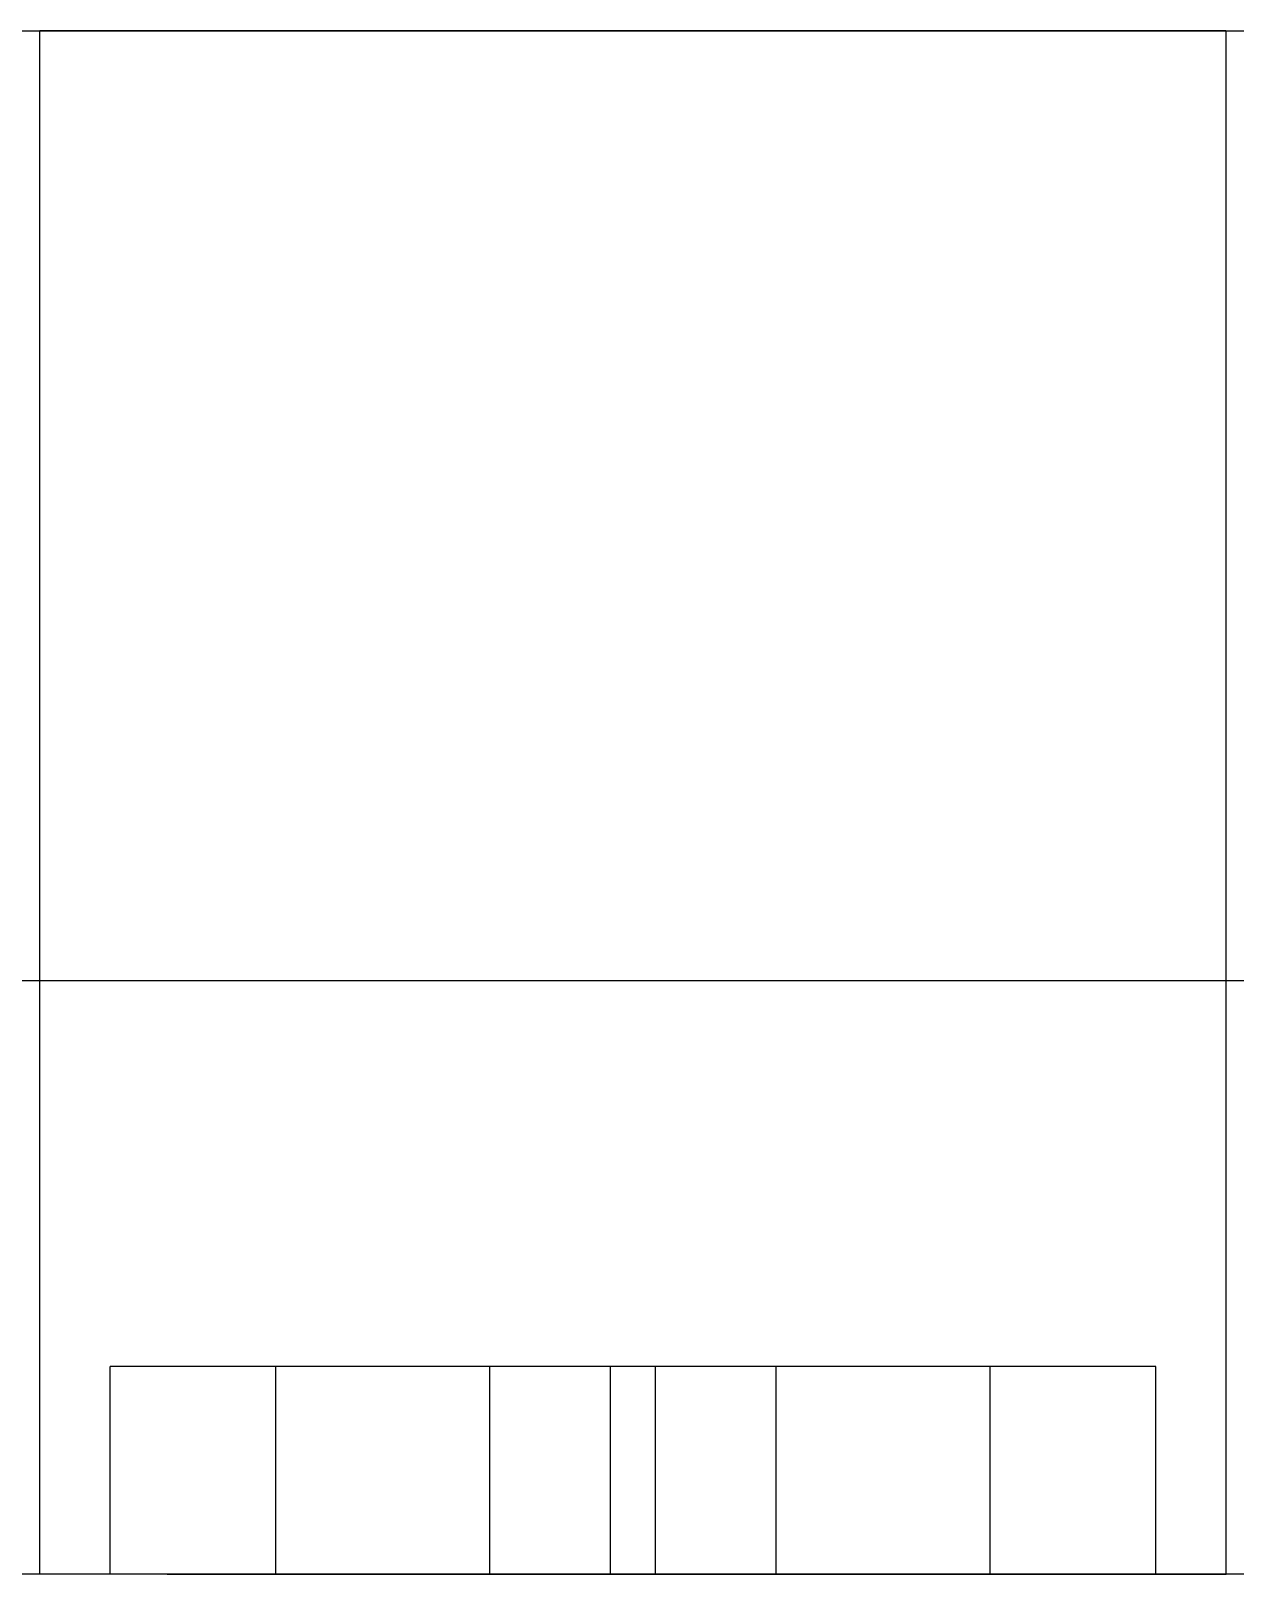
# Model space of a CAD drawing. Header units: millimetres. Extents: x -50 to 192, y -197 to 32.
# Drawn here: x -10.15 to 10.15, y -160 to -134 of the extents above; entities that cross this region are included whole.
import ezdxf

# ---------------------------------------------------------------- set-up
doc = ezdxf.new("R2010")
doc.units = ezdxf.units.MM
doc.layers.add('FRONT_XZ', color=7, linetype='Continuous')

msp = doc.modelspace()

# ---------------------------------------------------------------- linework, layer by layer
at = {"layer": 'FRONT_XZ'}
for p, q in [((-23.7, -134), (23.7, -134)), ((-10, -160), (-10, -134)), ((-9.992, -134), (-10, -134)), ((-9.968, -134), (-9.992, -134)), ((-9.929, -134), (-9.968, -134)), ((-9.874, -134), (-9.929, -134)), ((-9.803, -134), (-9.874, -134)), ((-9.717, -134), (-9.803, -134)), ((-9.615, -134), (-9.717, -134)), ((-9.498, -134), (-9.615, -134)), ((-9.366, -134), (-9.498, -134)), ((-9.22, -134), (-9.366, -134)), ((-9.058, -134), (-9.22, -134)), ((-8.883, -134), (-9.058, -134)), ((-8.693, -134), (-8.883, -134)), ((-8.49, -134), (-8.693, -134)), ((-8.273, -134), (-8.49, -134)), ((-8.043, -134), (-8.273, -134)), ((-7.801, -134), (-8.043, -134)), ((-7.546, -134), (-7.801, -134)), ((-7.279, -134), (-7.546, -134)), ((-7, -134), (-7.279, -134)), ((-6.711, -134), (-7, -134)), ((-6.411, -134), (-6.711, -134)), ((-6.101, -134), (-6.411, -134)), ((-5.781, -134), (-6.101, -134)), ((-5.452, -134), (-5.781, -134)), ((-5.114, -134), (-5.452, -134)), ((-4.769, -134), (-5.114, -134)), ((-4.415, -134), (-4.769, -134)), ((-4.055, -134), (-4.415, -134)), ((-3.689, -134), (-4.055, -134)), ((-3.316, -134), (-3.689, -134)), ((-2.939, -134), (-3.316, -134)), ((-2.556, -134), (-2.939, -134)), ((-2.17, -134), (-2.556, -134)), ((-1.78, -134), (-2.17, -134)), ((-1.387, -134), (-1.78, -134)), ((-0.993, -134), (-1.387, -134)), ((-0.596, -134), (-0.993, -134)), ((-0.199, -134), (-0.596, -134)), ((0.199, -134), (-0.199, -134)), ((0.596, -134), (0.199, -134)), ((0.993, -134), (0.596, -134)), ((1.387, -134), (0.993, -134)), ((1.78, -134), (1.387, -134)), ((2.17, -134), (1.78, -134)), ((2.556, -134), (2.17, -134)), ((2.939, -134), (2.556, -134)), ((3.316, -134), (2.939, -134)), ((3.689, -134), (3.316, -134)), ((4.055, -134), (3.689, -134)), ((4.415, -134), (4.055, -134)), ((4.769, -134), (4.415, -134)), ((5.114, -134), (4.769, -134)), ((5.452, -134), (5.114, -134)), ((5.781, -134), (5.452, -134)), ((6.101, -134), (5.781, -134)), ((6.411, -134), (6.101, -134)), ((6.711, -134), (6.411, -134)), ((7, -134), (6.711, -134)), ((7.279, -134), (7, -134)), ((7.546, -134), (7.279, -134)), ((7.801, -134), (7.546, -134)), ((8.043, -134), (7.801, -134)), ((8.273, -134), (8.043, -134)), ((8.49, -134), (8.273, -134)), ((8.693, -134), (8.49, -134)), ((8.883, -134), (8.693, -134)), ((9.058, -134), (8.883, -134)), ((9.22, -134), (9.058, -134)), ((9.366, -134), (9.22, -134)), ((9.498, -134), (9.366, -134)), ((9.615, -134), (9.498, -134)), ((9.717, -134), (9.615, -134)), ((9.803, -134), (9.717, -134)), ((9.874, -134), (9.803, -134)), ((9.929, -134), (9.874, -134)), ((9.968, -134), (9.929, -134)), ((9.992, -134), (9.968, -134)), ((9.992, -134), (10, -134)), ((10, -160), (10, -134)), ((-39, -150), (39, -150)), ((-23.7, -150), (23.7, -150)), ((-8.814, -160), (-8.814, -156.5)), ((-8.811, -156.5), (-8.814, -156.5)), ((-8.804, -156.5), (-8.811, -156.5)), ((-8.791, -156.5), (-8.804, -156.5)), ((-8.773, -156.5), (-8.791, -156.5)), ((-8.751, -156.5), (-8.773, -156.5)), ((-8.723, -156.5), (-8.751, -156.5)), ((-8.69, -156.5), (-8.723, -156.5)), ((-8.653, -156.5), (-8.69, -156.5)), ((-8.611, -156.5), (-8.653, -156.5)), ((-8.564, -156.5), (-8.611, -156.5)), ((-8.512, -156.5), (-8.564, -156.5)), ((-8.456, -156.5), (-8.512, -156.5)), ((-8.395, -156.5), (-8.456, -156.5)), ((-8.33, -156.5), (-8.395, -156.5)), ((-8.261, -156.5), (-8.33, -156.5)), ((-8.187, -156.5), (-8.261, -156.5)), ((-8.11, -156.5), (-8.187, -156.5)), ((-8.028, -156.5), (-8.11, -156.5)), ((-7.943, -156.5), (-8.028, -156.5)), ((-7.854, -156.5), (-7.943, -156.5)), ((-7.761, -156.5), (-7.854, -156.5)), ((-7.665, -156.5), (-7.761, -156.5)), ((-7.566, -156.5), (-7.665, -156.5)), ((-7.464, -156.5), (-7.566, -156.5)), ((-7.358, -156.5), (-7.464, -156.5)), ((-7.25, -156.5), (-7.358, -156.5)), ((-7.14, -156.5), (-7.25, -156.5)), ((-7.027, -156.5), (-7.14, -156.5)), ((-6.911, -156.5), (-7.027, -156.5)), ((-6.794, -156.5), (-6.911, -156.5)), ((-6.675, -156.5), (-6.794, -156.5)), ((-6.554, -156.5), (-6.675, -156.5)), ((-6.432, -156.5), (-6.554, -156.5)), ((-6.308, -156.5), (-6.432, -156.5)), ((-6.183, -156.5), (-6.308, -156.5)), ((-6.058, -156.5), (-6.183, -156.5)), ((-5.931, -156.5), (-6.058, -156.5)), ((-6.022, -160), (-6.022, -156.5)), ((-6.02, -156.5), (-6.022, -156.5)), ((-6.012, -156.5), (-6.02, -156.5)), ((-6, -156.5), (-6.012, -156.5)), ((-5.982, -156.5), (-6, -156.5)), ((-5.959, -156.5), (-5.982, -156.5)), ((-5.932, -156.5), (-5.959, -156.5)), ((-5.899, -156.5), (-5.932, -156.5)), ((-5.804, -156.5), (-5.931, -156.5)), ((-5.862, -156.5), (-5.899, -156.5)), ((-5.819, -156.5), (-5.862, -156.5)), ((-5.773, -156.5), (-5.819, -156.5)), ((-5.677, -156.5), (-5.804, -156.5)), ((-5.721, -156.5), (-5.773, -156.5)), ((-5.665, -156.5), (-5.721, -156.5)), ((-5.55, -156.5), (-5.677, -156.5)), ((-5.604, -156.5), (-5.665, -156.5)), ((-5.539, -156.5), (-5.604, -156.5)), ((-5.423, -156.5), (-5.55, -156.5)), ((-5.47, -156.5), (-5.539, -156.5)), ((-5.396, -156.5), (-5.47, -156.5)), ((-5.296, -156.5), (-5.423, -156.5)), ((-5.318, -156.5), (-5.396, -156.5)), ((-5.237, -156.5), (-5.318, -156.5)), ((-5.17, -156.5), (-5.296, -156.5)), ((-5.151, -156.5), (-5.237, -156.5)), ((-5.044, -156.5), (-5.17, -156.5)), ((-5.062, -156.5), (-5.151, -156.5)), ((-4.97, -156.5), (-5.062, -156.5)), ((-4.919, -156.5), (-5.044, -156.5)), ((-4.874, -156.5), (-4.97, -156.5)), ((-4.796, -156.5), (-4.919, -156.5)), ((-4.775, -156.5), (-4.874, -156.5)), ((-4.673, -156.5), (-4.796, -156.5)), ((-4.672, -156.5), (-4.775, -156.5)), ((-4.552, -156.5), (-4.673, -156.5)), ((-4.567, -156.5), (-4.672, -156.5)), ((-4.459, -156.5), (-4.567, -156.5)), ((-4.433, -156.5), (-4.552, -156.5)), ((-4.348, -156.5), (-4.459, -156.5)), ((-4.316, -156.5), (-4.433, -156.5)), ((-4.235, -156.5), (-4.348, -156.5)), ((-4.201, -156.5), (-4.316, -156.5)), ((-4.12, -156.5), (-4.235, -156.5)), ((-4.088, -156.5), (-4.201, -156.5)), ((-4.003, -156.5), (-4.12, -156.5)), ((-3.977, -156.5), (-4.088, -156.5)), ((-3.883, -156.5), (-4.003, -156.5)), ((-3.869, -156.5), (-3.977, -156.5)), ((-3.763, -156.5), (-3.883, -156.5)), ((-3.764, -156.5), (-3.869, -156.5)), ((-3.661, -156.5), (-3.764, -156.5)), ((-3.64, -156.5), (-3.763, -156.5)), ((-3.562, -156.5), (-3.661, -156.5)), ((-3.517, -156.5), (-3.64, -156.5)), ((-3.466, -156.5), (-3.562, -156.5)), ((-3.392, -156.5), (-3.517, -156.5)), ((-3.373, -156.5), (-3.466, -156.5)), ((-3.266, -156.5), (-3.392, -156.5)), ((-3.284, -156.5), (-3.373, -156.5)), ((-3.199, -156.5), (-3.284, -156.5)), ((-3.14, -156.5), (-3.266, -156.5)), ((-3.117, -156.5), (-3.199, -156.5)), ((-3.013, -156.5), (-3.14, -156.5)), ((-3.04, -156.5), (-3.117, -156.5)), ((-2.966, -156.5), (-3.04, -156.5)), ((-2.886, -156.5), (-3.013, -156.5)), ((-2.897, -156.5), (-2.966, -156.5)), ((-2.832, -156.5), (-2.897, -156.5)), ((-2.759, -156.5), (-2.886, -156.5)), ((-2.771, -156.5), (-2.832, -156.5)), ((-2.715, -156.5), (-2.771, -156.5)), ((-2.632, -156.5), (-2.759, -156.5)), ((-2.663, -156.5), (-2.715, -156.5)), ((-2.616, -156.5), (-2.663, -156.5)), ((-2.505, -156.5), (-2.632, -156.5)), ((-2.574, -156.5), (-2.616, -156.5)), ((-2.537, -156.5), (-2.574, -156.5)), ((-2.504, -156.5), (-2.537, -156.5)), ((-2.378, -156.5), (-2.505, -156.5)), ((-2.477, -156.5), (-2.504, -156.5)), ((-2.454, -156.5), (-2.477, -156.5)), ((-2.436, -156.5), (-2.454, -156.5)), ((-2.424, -156.5), (-2.436, -156.5)), ((-2.416, -156.5), (-2.424, -156.5)), ((-2.414, -156.5), (-2.416, -156.5)), ((-2.414, -160), (-2.414, -156.5)), ((-2.253, -156.5), (-2.378, -156.5)), ((-2.128, -156.5), (-2.253, -156.5)), ((-2.004, -156.5), (-2.128, -156.5)), ((-1.882, -156.5), (-2.004, -156.5)), ((-1.761, -156.5), (-1.882, -156.5)), ((-1.642, -156.5), (-1.761, -156.5)), ((-1.525, -156.5), (-1.642, -156.5)), ((-1.409, -156.5), (-1.525, -156.5)), ((-1.296, -156.5), (-1.409, -156.5)), ((-1.186, -156.5), (-1.296, -156.5)), ((-1.078, -156.5), (-1.186, -156.5)), ((-0.972, -156.5), (-1.078, -156.5)), ((-0.87, -156.5), (-0.972, -156.5)), ((-0.771, -156.5), (-0.87, -156.5)), ((-0.675, -156.5), (-0.771, -156.5)), ((-0.582, -156.5), (-0.675, -156.5)), ((-0.493, -156.5), (-0.582, -156.5)), ((-0.408, -156.5), (-0.493, -156.5)), ((-0.326, -156.5), (-0.408, -156.5)), ((-0.378, -160), (-0.378, -156.5)), ((-0.375, -156.5), (-0.378, -156.5)), ((-0.368, -156.5), (-0.375, -156.5)), ((-0.355, -156.5), (-0.368, -156.5)), ((-0.337, -156.5), (-0.355, -156.5)), ((-0.315, -156.5), (-0.337, -156.5)), ((-0.248, -156.5), (-0.326, -156.5)), ((-0.287, -156.5), (-0.315, -156.5)), ((-0.255, -156.5), (-0.287, -156.5)), ((-0.217, -156.5), (-0.255, -156.5)), ((-0.175, -156.5), (-0.248, -156.5)), ((-0.175, -156.5), (-0.217, -156.5)), ((-0.128, -156.5), (-0.175, -156.5)), ((-0.106, -156.5), (-0.175, -156.5)), ((-0.076, -156.5), (-0.128, -156.5)), ((-0.04, -156.5), (-0.106, -156.5)), ((-0.02, -156.5), (-0.076, -156.5)), ((0.02, -156.5), (-0.04, -156.5)), ((0.04, -156.5), (-0.02, -156.5)), ((0.076, -156.5), (0.02, -156.5)), ((0.106, -156.5), (0.04, -156.5)), ((0.128, -156.5), (0.076, -156.5)), ((0.175, -156.5), (0.106, -156.5)), ((0.175, -156.5), (0.128, -156.5)), ((0.248, -156.5), (0.175, -156.5)), ((0.217, -156.5), (0.175, -156.5)), ((0.255, -156.5), (0.217, -156.5)), ((0.326, -156.5), (0.248, -156.5)), ((0.287, -156.5), (0.255, -156.5)), ((0.315, -156.5), (0.287, -156.5)), ((0.337, -156.5), (0.315, -156.5)), ((0.408, -156.5), (0.326, -156.5)), ((0.355, -156.5), (0.337, -156.5)), ((0.368, -156.5), (0.355, -156.5)), ((0.375, -156.5), (0.368, -156.5)), ((0.378, -156.5), (0.375, -156.5)), ((0.378, -160), (0.378, -156.5)), ((0.493, -156.5), (0.408, -156.5)), ((0.582, -156.5), (0.493, -156.5)), ((0.675, -156.5), (0.582, -156.5)), ((0.771, -156.5), (0.675, -156.5)), ((0.87, -156.5), (0.771, -156.5)), ((0.972, -156.5), (0.87, -156.5)), ((1.078, -156.5), (0.972, -156.5)), ((1.186, -156.5), (1.078, -156.5)), ((1.296, -156.5), (1.186, -156.5)), ((1.409, -156.5), (1.296, -156.5)), ((1.525, -156.5), (1.409, -156.5)), ((1.642, -156.5), (1.525, -156.5)), ((1.761, -156.5), (1.642, -156.5)), ((1.882, -156.5), (1.761, -156.5)), ((2.004, -156.5), (1.882, -156.5)), ((2.128, -156.5), (2.004, -156.5)), ((2.253, -156.5), (2.128, -156.5)), ((2.378, -156.5), (2.253, -156.5)), ((2.505, -156.5), (2.378, -156.5)), ((2.414, -160), (2.414, -156.5)), ((2.416, -156.5), (2.414, -156.5)), ((2.424, -156.5), (2.416, -156.5)), ((2.436, -156.5), (2.424, -156.5)), ((2.454, -156.5), (2.436, -156.5)), ((2.477, -156.5), (2.454, -156.5)), ((2.504, -156.5), (2.477, -156.5)), ((2.537, -156.5), (2.504, -156.5)), ((2.632, -156.5), (2.505, -156.5)), ((2.574, -156.5), (2.537, -156.5)), ((2.616, -156.5), (2.574, -156.5)), ((2.663, -156.5), (2.616, -156.5)), ((2.759, -156.5), (2.632, -156.5)), ((2.715, -156.5), (2.663, -156.5)), ((2.771, -156.5), (2.715, -156.5)), ((2.886, -156.5), (2.759, -156.5)), ((2.832, -156.5), (2.771, -156.5)), ((2.897, -156.5), (2.832, -156.5)), ((3.013, -156.5), (2.886, -156.5)), ((2.966, -156.5), (2.897, -156.5)), ((3.04, -156.5), (2.966, -156.5)), ((3.14, -156.5), (3.013, -156.5)), ((3.117, -156.5), (3.04, -156.5)), ((3.199, -156.5), (3.117, -156.5)), ((3.266, -156.5), (3.14, -156.5)), ((3.284, -156.5), (3.199, -156.5)), ((3.392, -156.5), (3.266, -156.5)), ((3.373, -156.5), (3.284, -156.5)), ((3.466, -156.5), (3.373, -156.5)), ((3.517, -156.5), (3.392, -156.5)), ((3.562, -156.5), (3.466, -156.5)), ((3.64, -156.5), (3.517, -156.5)), ((3.661, -156.5), (3.562, -156.5)), ((3.763, -156.5), (3.64, -156.5)), ((3.764, -156.5), (3.661, -156.5)), ((3.883, -156.5), (3.763, -156.5)), ((3.869, -156.5), (3.764, -156.5)), ((3.977, -156.5), (3.869, -156.5)), ((4.003, -156.5), (3.883, -156.5)), ((4.088, -156.5), (3.977, -156.5)), ((4.12, -156.5), (4.003, -156.5)), ((4.201, -156.5), (4.088, -156.5)), ((4.235, -156.5), (4.12, -156.5)), ((4.316, -156.5), (4.201, -156.5)), ((4.348, -156.5), (4.235, -156.5)), ((4.433, -156.5), (4.316, -156.5)), ((4.459, -156.5), (4.348, -156.5)), ((4.552, -156.5), (4.433, -156.5)), ((4.567, -156.5), (4.459, -156.5)), ((4.673, -156.5), (4.552, -156.5)), ((4.672, -156.5), (4.567, -156.5)), ((4.775, -156.5), (4.672, -156.5)), ((4.796, -156.5), (4.673, -156.5)), ((4.874, -156.5), (4.775, -156.5)), ((4.919, -156.5), (4.796, -156.5)), ((4.97, -156.5), (4.874, -156.5)), ((5.044, -156.5), (4.919, -156.5)), ((5.062, -156.5), (4.97, -156.5)), ((5.17, -156.5), (5.044, -156.5)), ((5.151, -156.5), (5.062, -156.5)), ((5.237, -156.5), (5.151, -156.5)), ((5.296, -156.5), (5.17, -156.5)), ((5.318, -156.5), (5.237, -156.5)), ((5.423, -156.5), (5.296, -156.5)), ((5.396, -156.5), (5.318, -156.5)), ((5.47, -156.5), (5.396, -156.5)), ((5.55, -156.5), (5.423, -156.5)), ((5.539, -156.5), (5.47, -156.5)), ((5.604, -156.5), (5.539, -156.5)), ((5.677, -156.5), (5.55, -156.5)), ((5.665, -156.5), (5.604, -156.5)), ((5.721, -156.5), (5.665, -156.5)), ((5.804, -156.5), (5.677, -156.5)), ((5.773, -156.5), (5.721, -156.5)), ((5.819, -156.5), (5.773, -156.5)), ((5.931, -156.5), (5.804, -156.5)), ((5.862, -156.5), (5.819, -156.5)), ((5.899, -156.5), (5.862, -156.5)), ((5.932, -156.5), (5.899, -156.5)), ((6.058, -156.5), (5.931, -156.5)), ((5.959, -156.5), (5.932, -156.5)), ((5.982, -156.5), (5.959, -156.5)), ((6, -156.5), (5.982, -156.5)), ((6.012, -156.5), (6, -156.5)), ((6.02, -156.5), (6.012, -156.5)), ((6.022, -156.5), (6.02, -156.5)), ((6.022, -160), (6.022, -156.5)), ((6.183, -156.5), (6.058, -156.5)), ((6.308, -156.5), (6.183, -156.5)), ((6.432, -156.5), (6.308, -156.5)), ((6.554, -156.5), (6.432, -156.5)), ((6.675, -156.5), (6.554, -156.5)), ((6.794, -156.5), (6.675, -156.5)), ((6.911, -156.5), (6.794, -156.5)), ((7.027, -156.5), (6.911, -156.5)), ((7.14, -156.5), (7.027, -156.5)), ((7.25, -156.5), (7.14, -156.5)), ((7.358, -156.5), (7.25, -156.5)), ((7.464, -156.5), (7.358, -156.5)), ((7.566, -156.5), (7.464, -156.5)), ((7.665, -156.5), (7.566, -156.5)), ((7.761, -156.5), (7.665, -156.5)), ((7.854, -156.5), (7.761, -156.5)), ((7.943, -156.5), (7.854, -156.5)), ((8.028, -156.5), (7.943, -156.5)), ((8.11, -156.5), (8.028, -156.5)), ((8.187, -156.5), (8.11, -156.5)), ((8.261, -156.5), (8.187, -156.5)), ((8.33, -156.5), (8.261, -156.5)), ((8.395, -156.5), (8.33, -156.5)), ((8.456, -156.5), (8.395, -156.5)), ((8.512, -156.5), (8.456, -156.5)), ((8.564, -156.5), (8.512, -156.5)), ((8.611, -156.5), (8.564, -156.5)), ((8.653, -156.5), (8.611, -156.5)), ((8.69, -156.5), (8.653, -156.5)), ((8.723, -156.5), (8.69, -156.5)), ((8.751, -156.5), (8.723, -156.5)), ((8.773, -156.5), (8.751, -156.5)), ((8.791, -156.5), (8.773, -156.5)), ((8.804, -156.5), (8.791, -156.5)), ((8.811, -156.5), (8.804, -156.5)), ((8.814, -156.5), (8.811, -156.5)), ((8.814, -160), (8.814, -156.5)), ((39, -160), (-39, -160)), ((-9.992, -160), (-10, -160)), ((-9.968, -160), (-9.992, -160)), ((-9.929, -160), (-9.968, -160)), ((-9.874, -160), (-9.929, -160)), ((-9.803, -160), (-9.874, -160)), ((-9.717, -160), (-9.803, -160)), ((-9.615, -160), (-9.717, -160)), ((-9.498, -160), (-9.615, -160)), ((-9.366, -160), (-9.498, -160)), ((-9.22, -160), (-9.366, -160)), ((-9.058, -160), (-9.22, -160)), ((-8.883, -160), (-9.058, -160)), ((-8.693, -160), (-8.883, -160)), ((-8.811, -160), (-8.814, -160)), ((-8.804, -160), (-8.811, -160)), ((-8.791, -160), (-8.804, -160)), ((-8.773, -160), (-8.791, -160)), ((-8.751, -160), (-8.773, -160)), ((-8.723, -160), (-8.751, -160)), ((-8.69, -160), (-8.723, -160)), ((-8.49, -160), (-8.693, -160)), ((-8.653, -160), (-8.69, -160)), ((-8.611, -160), (-8.653, -160)), ((-8.564, -160), (-8.611, -160)), ((-8.512, -160), (-8.564, -160)), ((-8.456, -160), (-8.512, -160)), ((-8.273, -160), (-8.49, -160)), ((-8.395, -160), (-8.456, -160)), ((-8.33, -160), (-8.395, -160)), ((-8.261, -160), (-8.33, -160)), ((-8.043, -160), (-8.273, -160)), ((-8.187, -160), (-8.261, -160)), ((-8.11, -160), (-8.187, -160)), ((-8.028, -160), (-8.11, -160)), ((-7.801, -160), (-8.043, -160)), ((-7.943, -160), (-8.028, -160)), ((-7.854, -160), (-7.943, -160)), ((-7.854, -160), (-7.761, -160)), ((-7.546, -160), (-7.801, -160)), ((-7.761, -160), (-7.665, -160)), ((-7.665, -160), (-7.566, -160)), ((-7.566, -160), (-7.464, -160)), ((-7.279, -160), (-7.546, -160)), ((-7.464, -160), (-7.358, -160)), ((-7.358, -160), (-7.25, -160)), ((-7, -160), (-7.279, -160)), ((-7.25, -160), (-7.14, -160)), ((-7.14, -160), (-7.027, -160)), ((-7.027, -160), (-6.911, -160)), ((-7, -160), (-6.711, -160)), ((-6.911, -160), (-6.794, -160)), ((-6.794, -160), (-6.675, -160)), ((-6.711, -160), (-6.411, -160)), ((-6.675, -160), (-6.554, -160)), ((-6.554, -160), (-6.432, -160)), ((-6.432, -160), (-6.308, -160)), ((-6.411, -160), (-6.101, -160)), ((-6.308, -160), (-6.183, -160)), ((-6.183, -160), (-6.058, -160)), ((-6.101, -160), (-5.781, -160)), ((-6.058, -160), (-5.931, -160)), ((-6.02, -160), (-6.022, -160)), ((-6.012, -160), (-6.02, -160)), ((-6, -160), (-6.012, -160)), ((-5.982, -160), (-6, -160)), ((-5.959, -160), (-5.982, -160)), ((-5.932, -160), (-5.959, -160)), ((-5.899, -160), (-5.932, -160)), ((-5.931, -160), (-5.804, -160)), ((-5.862, -160), (-5.899, -160)), ((-5.819, -160), (-5.862, -160)), ((-5.773, -160), (-5.819, -160)), ((-5.804, -160), (-5.677, -160)), ((-5.781, -160), (-5.452, -160)), ((-5.721, -160), (-5.773, -160)), ((-5.665, -160), (-5.721, -160)), ((-5.677, -160), (-5.55, -160)), ((-5.604, -160), (-5.665, -160)), ((-5.539, -160), (-5.604, -160)), ((-5.423, -160), (-5.55, -160)), ((-5.47, -160), (-5.539, -160)), ((-5.396, -160), (-5.47, -160)), ((-5.452, -160), (-5.114, -160)), ((-5.296, -160), (-5.423, -160)), ((-5.318, -160), (-5.396, -160)), ((-5.237, -160), (-5.318, -160)), ((-5.17, -160), (-5.296, -160)), ((-5.151, -160), (-5.237, -160)), ((-5.044, -160), (-5.17, -160)), ((-5.062, -160), (-5.151, -160)), ((-5.114, -160), (-4.769, -160)), ((-5.062, -160), (-4.97, -160)), ((-4.919, -160), (-5.044, -160)), ((-4.97, -160), (-4.874, -160)), ((-4.796, -160), (-4.919, -160)), ((-4.874, -160), (-4.775, -160)), ((-4.673, -160), (-4.796, -160)), ((-4.775, -160), (-4.672, -160)), ((-4.769, -160), (-4.415, -160)), ((-4.552, -160), (-4.673, -160)), ((-4.672, -160), (-4.567, -160)), ((-4.567, -160), (-4.459, -160)), ((-4.433, -160), (-4.552, -160)), ((-4.459, -160), (-4.348, -160)), ((-4.316, -160), (-4.433, -160)), ((-4.415, -160), (-4.055, -160)), ((-4.348, -160), (-4.235, -160)), ((-4.201, -160), (-4.316, -160)), ((-4.235, -160), (-4.12, -160)), ((-4.088, -160), (-4.201, -160)), ((-4.12, -160), (-4.003, -160)), ((-3.977, -160), (-4.088, -160)), ((-4.055, -160), (-3.689, -160)), ((-4.003, -160), (-3.883, -160)), ((-3.869, -160), (-3.977, -160)), ((-3.883, -160), (-3.763, -160)), ((-3.764, -160), (-3.869, -160)), ((-3.661, -160), (-3.764, -160)), ((-3.763, -160), (-3.64, -160)), ((-3.689, -160), (-3.316, -160)), ((-3.661, -160), (-3.562, -160)), ((-3.64, -160), (-3.517, -160)), ((-3.562, -160), (-3.466, -160)), ((-3.517, -160), (-3.392, -160)), ((-3.466, -160), (-3.373, -160)), ((-3.392, -160), (-3.266, -160)), ((-3.373, -160), (-3.284, -160)), ((-3.316, -160), (-2.939, -160)), ((-3.284, -160), (-3.199, -160)), ((-3.266, -160), (-3.14, -160)), ((-3.199, -160), (-3.117, -160)), ((-3.14, -160), (-3.013, -160)), ((-3.117, -160), (-3.04, -160)), ((-3.04, -160), (-2.966, -160)), ((-3.013, -160), (-2.886, -160)), ((-2.966, -160), (-2.897, -160)), ((-2.939, -160), (-2.556, -160)), ((-2.897, -160), (-2.832, -160)), ((-2.886, -160), (-2.759, -160)), ((-2.832, -160), (-2.771, -160)), ((-2.771, -160), (-2.715, -160)), ((-2.759, -160), (-2.632, -160)), ((-2.715, -160), (-2.663, -160)), ((-2.663, -160), (-2.616, -160)), ((-2.632, -160), (-2.505, -160)), ((-2.616, -160), (-2.574, -160)), ((-2.574, -160), (-2.537, -160)), ((-2.556, -160), (-2.17, -160)), ((-2.537, -160), (-2.504, -160)), ((-2.505, -160), (-2.378, -160)), ((-2.504, -160), (-2.477, -160)), ((-2.477, -160), (-2.454, -160)), ((-2.454, -160), (-2.436, -160)), ((-2.436, -160), (-2.424, -160)), ((-2.424, -160), (-2.416, -160)), ((-2.416, -160), (-2.414, -160)), ((-2.378, -160), (-2.253, -160)), ((-2.253, -160), (-2.128, -160)), ((-2.17, -160), (-1.78, -160)), ((-2.128, -160), (-2.004, -160)), ((-2.004, -160), (-1.882, -160)), ((-1.882, -160), (-1.761, -160)), ((-1.78, -160), (-1.387, -160)), ((-1.761, -160), (-1.642, -160)), ((-1.642, -160), (-1.525, -160)), ((-1.409, -160), (-1.525, -160)), ((-1.296, -160), (-1.409, -160)), ((-1.387, -160), (-0.993, -160)), ((-1.186, -160), (-1.296, -160)), ((-1.078, -160), (-1.186, -160)), ((-0.972, -160), (-1.078, -160)), ((-0.993, -160), (-0.596, -160)), ((-0.87, -160), (-0.972, -160)), ((-0.87, -160), (-0.771, -160)), ((-0.771, -160), (-0.675, -160)), ((-0.675, -160), (-0.582, -160)), ((-0.596, -160), (-0.199, -160)), ((-0.582, -160), (-0.493, -160)), ((-0.493, -160), (-0.408, -160)), ((-0.408, -160), (-0.326, -160)), ((-0.375, -160), (-0.378, -160)), ((-0.368, -160), (-0.375, -160)), ((-0.355, -160), (-0.368, -160)), ((-0.337, -160), (-0.355, -160)), ((-0.315, -160), (-0.337, -160)), ((-0.326, -160), (-0.248, -160)), ((-0.287, -160), (-0.315, -160)), ((-0.255, -160), (-0.287, -160)), ((-0.217, -160), (-0.255, -160)), ((-0.248, -160), (-0.175, -160)), ((-0.175, -160), (-0.217, -160)), ((-0.199, -160), (0.199, -160)), ((-0.128, -160), (-0.175, -160)), ((-0.175, -160), (-0.106, -160)), ((-0.076, -160), (-0.128, -160)), ((-0.106, -160), (-0.04, -160)), ((-0.02, -160), (-0.076, -160)), ((-0.04, -160), (0.02, -160)), ((0.04, -160), (-0.02, -160)), ((0.02, -160), (0.076, -160)), ((0.106, -160), (0.04, -160)), ((0.076, -160), (0.128, -160)), ((0.175, -160), (0.106, -160)), ((0.128, -160), (0.175, -160)), ((0.248, -160), (0.175, -160)), ((0.175, -160), (0.217, -160)), ((0.199, -160), (0.596, -160)), ((0.217, -160), (0.255, -160)), ((0.326, -160), (0.248, -160)), ((0.255, -160), (0.287, -160)), ((0.287, -160), (0.315, -160)), ((0.315, -160), (0.337, -160)), ((0.408, -160), (0.326, -160)), ((0.337, -160), (0.355, -160)), ((0.355, -160), (0.368, -160)), ((0.368, -160), (0.375, -160)), ((0.375, -160), (0.378, -160)), ((0.493, -160), (0.408, -160)), ((0.582, -160), (0.493, -160)), ((0.582, -160), (0.675, -160)), ((0.596, -160), (0.993, -160)), ((0.675, -160), (0.771, -160)), ((0.771, -160), (0.87, -160)), ((0.87, -160), (0.972, -160)), ((0.972, -160), (1.078, -160)), ((0.993, -160), (1.387, -160)), ((1.078, -160), (1.186, -160)), ((1.186, -160), (1.296, -160)), ((1.296, -160), (1.409, -160)), ((1.387, -160), (1.78, -160)), ((1.409, -160), (1.525, -160)), ((1.525, -160), (1.642, -160)), ((1.642, -160), (1.761, -160)), ((1.761, -160), (1.882, -160)), ((1.78, -160), (2.17, -160)), ((1.882, -160), (2.004, -160)), ((2.004, -160), (2.128, -160)), ((2.128, -160), (2.253, -160)), ((2.17, -160), (2.556, -160)), ((2.253, -160), (2.378, -160)), ((2.378, -160), (2.505, -160)), ((2.416, -160), (2.414, -160)), ((2.424, -160), (2.416, -160)), ((2.436, -160), (2.424, -160)), ((2.454, -160), (2.436, -160)), ((2.477, -160), (2.454, -160)), ((2.504, -160), (2.477, -160)), ((2.537, -160), (2.504, -160)), ((2.505, -160), (2.632, -160)), ((2.574, -160), (2.537, -160)), ((2.556, -160), (2.939, -160)), ((2.616, -160), (2.574, -160)), ((2.663, -160), (2.616, -160)), ((2.632, -160), (2.759, -160)), ((2.715, -160), (2.663, -160)), ((2.771, -160), (2.715, -160)), ((2.759, -160), (2.886, -160)), ((2.832, -160), (2.771, -160)), ((2.897, -160), (2.832, -160)), ((2.886, -160), (3.013, -160)), ((2.966, -160), (2.897, -160)), ((2.939, -160), (3.316, -160)), ((3.04, -160), (2.966, -160)), ((3.013, -160), (3.14, -160)), ((3.117, -160), (3.04, -160)), ((3.199, -160), (3.117, -160)), ((3.14, -160), (3.266, -160)), ((3.284, -160), (3.199, -160)), ((3.266, -160), (3.392, -160)), ((3.373, -160), (3.284, -160)), ((3.316, -160), (3.689, -160)), ((3.373, -160), (3.466, -160)), ((3.392, -160), (3.517, -160)), ((3.466, -160), (3.562, -160)), ((3.517, -160), (3.64, -160)), ((3.562, -160), (3.661, -160)), ((3.64, -160), (3.763, -160)), ((3.661, -160), (3.764, -160)), ((3.689, -160), (4.055, -160)), ((3.763, -160), (3.883, -160)), ((3.764, -160), (3.869, -160)), ((3.869, -160), (3.977, -160)), ((3.883, -160), (4.003, -160)), ((3.977, -160), (4.088, -160)), ((4.003, -160), (4.12, -160)), ((4.055, -160), (4.415, -160)), ((4.088, -160), (4.201, -160)), ((4.12, -160), (4.235, -160)), ((4.201, -160), (4.316, -160)), ((4.348, -160), (4.235, -160)), ((4.316, -160), (4.433, -160)), ((4.459, -160), (4.348, -160)), ((4.415, -160), (4.769, -160)), ((4.433, -160), (4.552, -160)), ((4.567, -160), (4.459, -160)), ((4.552, -160), (4.673, -160)), ((4.672, -160), (4.567, -160)), ((4.775, -160), (4.672, -160)), ((4.673, -160), (4.796, -160)), ((4.769, -160), (5.114, -160)), ((4.874, -160), (4.775, -160)), ((4.796, -160), (4.919, -160)), ((4.97, -160), (4.874, -160)), ((4.919, -160), (5.044, -160)), ((5.062, -160), (4.97, -160)), ((5.044, -160), (5.17, -160)), ((5.151, -160), (5.062, -160)), ((5.114, -160), (5.452, -160)), ((5.237, -160), (5.151, -160)), ((5.17, -160), (5.296, -160)), ((5.318, -160), (5.237, -160)), ((5.296, -160), (5.423, -160)), ((5.396, -160), (5.318, -160)), ((5.47, -160), (5.396, -160)), ((5.423, -160), (5.55, -160)), ((5.452, -160), (5.781, -160)), ((5.539, -160), (5.47, -160)), ((5.604, -160), (5.539, -160)), ((5.55, -160), (5.677, -160)), ((5.665, -160), (5.604, -160)), ((5.721, -160), (5.665, -160)), ((5.677, -160), (5.804, -160)), ((5.773, -160), (5.721, -160)), ((5.819, -160), (5.773, -160)), ((5.781, -160), (6.101, -160)), ((5.804, -160), (5.931, -160)), ((5.862, -160), (5.819, -160)), ((5.899, -160), (5.862, -160)), ((5.932, -160), (5.899, -160)), ((5.931, -160), (6.058, -160)), ((5.959, -160), (5.932, -160)), ((5.982, -160), (5.959, -160)), ((6, -160), (5.982, -160)), ((6.012, -160), (6, -160)), ((6.02, -160), (6.012, -160)), ((6.02, -160), (6.022, -160)), ((6.058, -160), (6.183, -160)), ((6.101, -160), (6.411, -160)), ((6.183, -160), (6.308, -160)), ((6.308, -160), (6.432, -160)), ((6.411, -160), (6.711, -160)), ((6.432, -160), (6.554, -160)), ((6.554, -160), (6.675, -160)), ((6.675, -160), (6.794, -160)), ((6.711, -160), (7, -160)), ((6.794, -160), (6.911, -160)), ((6.911, -160), (7.027, -160)), ((7, -160), (7.279, -160)), ((7.027, -160), (7.14, -160)), ((7.14, -160), (7.25, -160)), ((7.25, -160), (7.358, -160)), ((7.279, -160), (7.546, -160)), ((7.358, -160), (7.464, -160)), ((7.464, -160), (7.566, -160)), ((7.546, -160), (7.801, -160)), ((7.566, -160), (7.665, -160)), ((7.665, -160), (7.761, -160)), ((7.761, -160), (7.854, -160)), ((7.801, -160), (8.043, -160)), ((7.854, -160), (7.943, -160)), ((7.943, -160), (8.028, -160)), ((8.028, -160), (8.11, -160)), ((8.043, -160), (8.273, -160)), ((8.11, -160), (8.187, -160)), ((8.187, -160), (8.261, -160)), ((8.261, -160), (8.33, -160)), ((8.273, -160), (8.49, -160)), ((8.33, -160), (8.395, -160)), ((8.395, -160), (8.456, -160)), ((8.456, -160), (8.512, -160)), ((8.49, -160), (8.693, -160)), ((8.512, -160), (8.564, -160)), ((8.564, -160), (8.611, -160)), ((8.611, -160), (8.653, -160)), ((8.653, -160), (8.69, -160)), ((8.69, -160), (8.723, -160)), ((8.693, -160), (8.883, -160)), ((8.723, -160), (8.751, -160)), ((8.751, -160), (8.773, -160)), ((8.773, -160), (8.791, -160)), ((8.791, -160), (8.804, -160)), ((8.804, -160), (8.811, -160)), ((8.811, -160), (8.814, -160)), ((8.883, -160), (9.058, -160)), ((9.058, -160), (9.22, -160)), ((9.22, -160), (9.366, -160)), ((9.366, -160), (9.498, -160)), ((9.498, -160), (9.615, -160)), ((9.615, -160), (9.717, -160)), ((9.717, -160), (9.803, -160)), ((9.803, -160), (9.874, -160)), ((9.874, -160), (9.929, -160)), ((9.929, -160), (9.968, -160)), ((9.968, -160), (9.992, -160)), ((9.992, -160), (10, -160))]:
    msp.add_line(p, q, dxfattribs=at)

doc.saveas('drawing.dxf')
